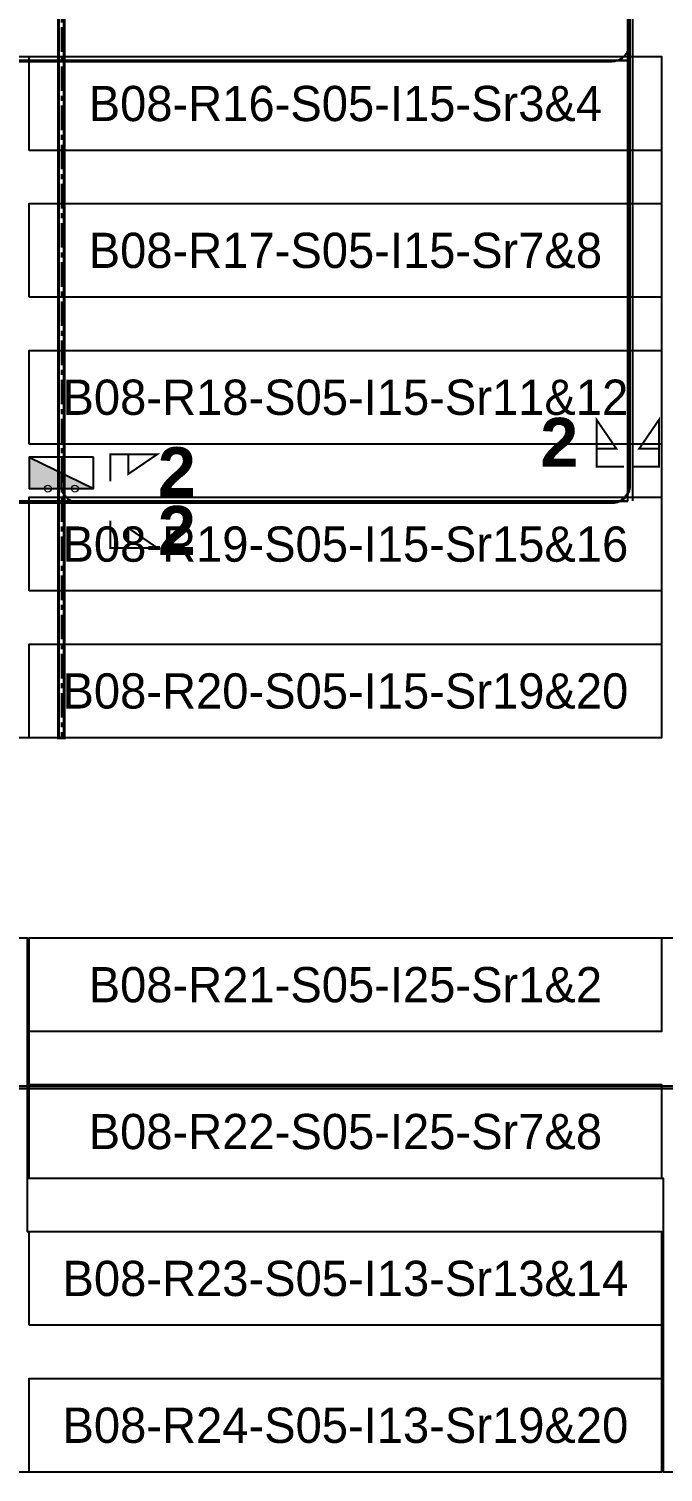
# Model space of a CAD drawing. Header units: metres. Extents: x 530797 to 531186, y 2675277 to 2675619.
# Drawn here: x 530926.7 to 530959.1, y 2675434.3 to 2675508 of the extents above; entities that cross this region are included whole.
import ezdxf
from ezdxf.enums import TextEntityAlignment as Align

# ---------------------------------------------------------------- set-up
doc = ezdxf.new("R2010")
doc.units = ezdxf.units.M
doc.linetypes.add('CENTER', pattern=[2, 1.25, -0.25, 0.25, -0.25])
for name, color, linetype in [('DC Trench BL-08', 40, 'Continuous'), ('E-Inverter Grouping', 2, 'Continuous'), ('Inverter Block-08', 7, 'Continuous'), ('LT Cable(AG) INV to LT Panel BL-08', 2, 'Continuous'), ('Messenger Wire Block-08 (Master Path)', 30, 'Continuous'), ('Messenger Wire Block-08 (MW Path)', 191, 'Continuous'), ('MMS Table Block-08', 8, 'Continuous'), ('Plan Line - DC BL-08', 40, 'Continuous'), ('Section Marking BL-08', 2, 'Continuous')]:
    doc.layers.add(name, color=color, linetype=linetype)
doc.layers.add('PILE', color=1, linetype='Continuous', lineweight=15)
doc.styles.add('BoldTextStyle', font='arialbd.ttf')
doc.styles.get("Standard").update_dxf_attribs({"font": 'Adani Regular.ttf'})

# ---------------------------------------------------------------- blocks, each defined once
blk = doc.blocks.new('MMS Table (32.292 x 4.788)')
at = {"color": 0}
blk.add_lwpolyline([(0, -0.002), (0, 4.786), (32.292, 4.786), (32.292, -0.002)], close=True, dxfattribs=at)
at = {"color": 7}
blk.add_attdef('ID1', text='', height=1.8, dxfattribs=at).set_placement((16.146, 2.392), align=Align.MIDDLE_CENTER)
blk = doc.blocks.new('Inverter Block')
h = blk.add_hatch(color=0)
h.dxf.hatch_style = 1
h.paths.add_polyline_path([(-1.456, 2.269), (-1.456, 0.846), (1.456, 0.846)])
at = {"color": 0}
blk.add_lwpolyline([(1.456, 2.269), (-1.456, 2.269), (-1.456, 0.846), (1.456, 0.846)], close=True, dxfattribs=at)
blk.add_lwpolyline([(-1.456, 2.269), (1.456, 0.846)], dxfattribs=at)
at = {"layer": 'PILE'}
for centre in [(-0.613, 0.846), (0.613, 0.846)]:
    blk.add_circle(centre, 0.156, dxfattribs=at)
at = {"color": 7}
blk.add_attdef('ID', (-1.456, 3.006), '', height=1.8, dxfattribs=at)

msp = doc.modelspace()

# ---------------------------------------------------------------- linework, layer by layer
at = {"layer": 'DC Trench BL-08', "color": 40, "const_width": 0.15}
msp.add_lwpolyline([(530928.491, 2675544.075), (530928.191, 2675544.075), (530928.191, 2675471.789), (530928.491, 2675471.789)], close=True, dxfattribs=at)
msp.add_lwpolyline([(530928.491, 2675544.075), (530928.191, 2675544.075), (530928.191, 2675471.789), (530928.491, 2675471.789)], close=True, dxfattribs=at)
at = {"layer": 'E-Inverter Grouping', "color": 3}
for points in [[(530958.995, 2675471.791), (530894.311, 2675471.791), (530894.311, 2675506.575), (530958.995, 2675506.575)], [(530861.919, 2675434.291), (530861.919, 2675461.575), (530926.603, 2675461.575), (530926.603, 2675446.575), (530958.995, 2675446.575), (530958.995, 2675434.291)], [(531023.779, 2675434.291), (530959.095, 2675434.291), (530959.095, 2675449.291), (530926.703, 2675449.291), (530926.703, 2675461.575), (531023.779, 2675461.575)]]:
    msp.add_lwpolyline(points, close=True, dxfattribs=at)
at = {"layer": 'LT Cable(AG) INV to LT Panel BL-08'}
for points in [[(530986.292, 2675494.167), (530981.39, 2675494.167, -0.164778), (530980.843, 2675494.353), (530979.425, 2675495.437, 0.103275), (530979.065, 2675495.513), (530973.179, 2675495.513, -0.414214), (530972.279, 2675496.413), (530972.279, 2675507.88, -0.021393), (530972.282, 2675507.957), (530972.325, 2675508.463, 0.021393), (530972.329, 2675508.54), (530972.329, 2675512.917, 0.414214), (530971.429, 2675513.817), (530958.237, 2675513.817, 0.414214), (530957.337, 2675512.917), (530957.337, 2675507.217, -0.414214), (530956.437, 2675506.317), (530864.458, 2675506.317, -0.414214), (530863.558, 2675507.217), (530863.558, 2675507.73)], [(530986.292, 2675494.117), (530981.376, 2675494.117, -0.165087), (530980.828, 2675494.303), (530979.415, 2675495.387, 0.103275), (530979.055, 2675495.463), (530973.129, 2675495.463, -0.414214), (530972.229, 2675496.363), (530972.229, 2675507.882, -0.021393), (530972.232, 2675507.959), (530972.275, 2675508.466, 0.021393), (530972.279, 2675508.543), (530972.279, 2675512.867, 0.414214), (530971.379, 2675513.767), (530958.287, 2675513.767, 0.414214), (530957.387, 2675512.867), (530957.387, 2675484.667, -0.414214), (530956.487, 2675483.767), (530864.458, 2675483.767, -0.414214), (530863.558, 2675484.667), (530863.558, 2675485.23)], [(530986.292, 2675494.142), (530981.383, 2675494.142, -0.164932), (530980.835, 2675494.328), (530979.42, 2675495.412, 0.103275), (530979.06, 2675495.488), (530973.154, 2675495.488, -0.414214), (530972.254, 2675496.388), (530972.254, 2675507.881, -0.021393), (530972.257, 2675507.958), (530972.3, 2675508.465, 0.021393), (530972.304, 2675508.541), (530972.304, 2675512.892, 0.414214), (530971.404, 2675513.792), (530958.262, 2675513.792, 0.414214), (530957.362, 2675512.892), (530957.362, 2675484.692, -0.414214), (530956.462, 2675483.792), (530929.242, 2675483.792, -0.414214), (530928.342, 2675484.692), (530928.342, 2675485.23)], [(530987.176, 2675492.898), (530981.611, 2675492.898, -0.098687), (530981.266, 2675492.967), (530979.35, 2675493.762, 0.042157), (530979.199, 2675493.775), (530973.141, 2675493.775, 0.414214), (530972.241, 2675492.875), (530972.241, 2675462.943, 0.021647), (530972.245, 2675462.865), (530972.288, 2675462.366, -0.021647), (530972.291, 2675462.289), (530972.291, 2675454.88, -0.414214), (530971.391, 2675453.98), (530832.066, 2675453.98, -0.414214), (530831.166, 2675454.88), (530831.166, 2675455.23)], [(530986.292, 2675494.092), (530981.576, 2675494.092, 0.03507), (530981.45, 2675494.084), (530979.505, 2675493.809, -0.03507), (530979.379, 2675493.8), (530973.116, 2675493.8, 0.414214), (530972.216, 2675492.9), (530972.216, 2675462.942, 0.021647), (530972.22, 2675462.864), (530972.263, 2675462.365, -0.021647), (530972.266, 2675462.287), (530972.266, 2675454.905, -0.414214), (530971.366, 2675454.005), (530896.85, 2675454.005, -0.414214), (530895.95, 2675454.905), (530895.95, 2675455.23)]]:
    msp.add_lwpolyline(points, format="xyb", dxfattribs=at)
at = {"layer": 'Messenger Wire Block-08 (Master Path)'}
for points in [[(530957.274, 2675483.88), (530957.274, 2675513.88)], [(530861.919, 2675506.38), (530957.274, 2675506.38)], [(530861.919, 2675483.88), (530957.274, 2675483.88)], [(530829.527, 2675453.88), (530972.391, 2675453.88)]]:
    msp.add_lwpolyline(points, dxfattribs=at)
at = {"layer": 'Messenger Wire Block-08 (MW Path)', "const_width": 0.1}
for points in [[(530957.524, 2675483.88), (530957.524, 2675513.88)], [(530861.919, 2675506.38), (530957.274, 2675506.38)], [(530861.919, 2675483.88), (530957.274, 2675483.88)], [(530829.527, 2675453.88), (530972.391, 2675453.88)]]:
    msp.add_lwpolyline(points, dxfattribs=at)
at = {"layer": 'Plan Line - DC BL-08', "color": 6, "linetype": 'CENTER'}
msp.add_lwpolyline([(530928.342, 2675544.075), (530928.342, 2675471.789)], dxfattribs=at)
at = {"layer": 'Section Marking BL-08', "color": 94, "lineweight": 35, "true_color": 0x00a500, "const_width": 0.1}
for points in [[(530957.074, 2675485.63), (530955.684, 2675485.63), (530955.684, 2675488.03), (530956.694, 2675486.55), (530955.684, 2675486.55)], [(530957.474, 2675485.63), (530958.864, 2675485.63), (530958.864, 2675488.03), (530957.854, 2675486.55), (530958.864, 2675486.55)], [(530930.842, 2675484.88), (530930.842, 2675486.27), (530933.242, 2675486.27), (530931.762, 2675485.26), (530931.762, 2675486.27)], [(530930.842, 2675482.88), (530930.842, 2675481.49), (530933.242, 2675481.49), (530931.762, 2675482.5), (530931.762, 2675481.49)]]:
    msp.add_lwpolyline(points, dxfattribs=at)

# ---------------------------------------------------------------- block references
at = {"layer": 'Inverter Block-08'}
ref = msp.add_blockref('Inverter Block', (530928.342, 2675483.565), dxfattribs=dict(at, xscale=1.124999999976148, yscale=1.124999999976148, zscale=1.124999999976148))
ref.add_attrib('ID', 'B08-I15-ASB07', (530905.19, 2675484.45), dxfattribs={"layer": '0', "color": 7, "height": 2.025})
at = {"layer": 'MMS Table Block-08'}
for p, values in [((530926.703, 2675501.791), {'ID1': 'B08-R16-S05-I15-Sr3&4'}), ((530926.703, 2675494.291), {'ID1': 'B08-R17-S05-I15-Sr7&8'}), ((530926.703, 2675486.791), {'ID1': 'B08-R18-S05-I15-Sr11&12'}), ((530926.703, 2675479.291), {'ID1': 'B08-R19-S05-I15-Sr15&16'}), ((530926.703, 2675471.791), {'ID1': 'B08-R20-S05-I15-Sr19&20'}), ((530926.703, 2675456.791), {'ID1': 'B08-R21-S05-I25-Sr1&2'}), ((530926.703, 2675449.291), {'ID1': 'B08-R22-S05-I25-Sr7&8'}), ((530926.703, 2675441.791), {'ID1': 'B08-R23-S05-I13-Sr13&14'}), ((530926.703, 2675434.291), {'ID1': 'B08-R24-S05-I13-Sr19&20'})]:
    msp.add_blockref('MMS Table (32.292 x 4.788)', p, dxfattribs=at).add_auto_attribs(values)

# ---------------------------------------------------------------- texts
at = {"layer": 'Section Marking BL-08', "color": 94, "true_color": 0x00a500, "style": 'BoldTextStyle'}
for p in [(530953.774, 2675486.88), (530934.242, 2675485.38), (530934.242, 2675482.38)]:
    msp.add_text('2', height=2.5, dxfattribs=at).set_placement(p, align=Align.MIDDLE_CENTER)

doc.saveas('drawing.dxf')
